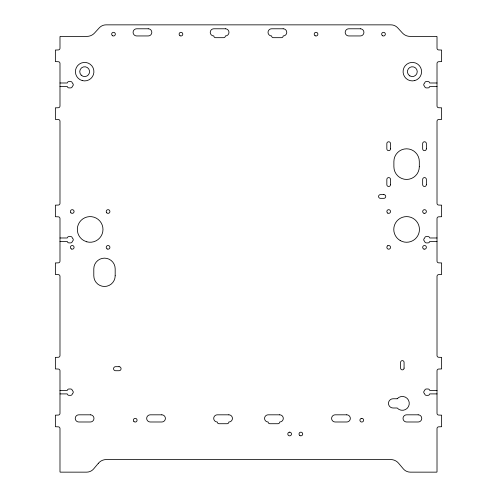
<?xml version="1.0" encoding="UTF-8"?>
<svg xmlns="http://www.w3.org/2000/svg" width="497" height="497" viewBox="0 0 497 497"><rect width="100%" height="100%" fill="white"/><g stroke="black" fill="none" stroke-linecap="round" stroke-linejoin="round"><path stroke-width="0.75" d="M59.988 82.987L67.294 82.987A1.733 1.733 0 0 1 69.002 81.545L70.617 81.545A1.733 1.733 0 0 1 72.332 82.987L72.332 83.173A1.733 1.733 0 0 1 72.332 86.267L72.332 86.453A1.733 1.733 0 0 1 70.617 87.901L69.002 87.901A1.733 1.733 0 0 1 67.294 86.453L59.988 86.453M437.012 82.987L429.706 82.987A1.733 1.733 0 0 0 427.998 81.545L426.383 81.545A1.733 1.733 0 0 0 424.668 82.987L424.668 83.173A1.733 1.733 0 0 0 424.668 86.267L424.668 86.453A1.733 1.733 0 0 0 426.383 87.901L427.998 87.901A1.733 1.733 0 0 0 429.706 86.453L437.012 86.453M59.988 237.982L67.294 237.982A1.733 1.733 0 0 1 69.002 236.535L70.617 236.535A1.733 1.733 0 0 1 72.332 237.982L72.332 238.169A1.733 1.733 0 0 1 72.332 241.262L72.332 241.449A1.733 1.733 0 0 1 70.617 242.896L69.002 242.896A1.733 1.733 0 0 1 67.294 241.449L59.988 241.449M437.012 237.982L429.706 237.982A1.733 1.733 0 0 0 427.998 236.535L426.383 236.535A1.733 1.733 0 0 0 424.668 237.982L424.668 238.169A1.733 1.733 0 0 0 424.668 241.262L424.668 241.449A1.733 1.733 0 0 0 426.383 242.896L427.998 242.896A1.733 1.733 0 0 0 429.706 241.449L437.012 241.449M59.988 390.437L67.294 390.437A1.733 1.733 0 0 1 69.002 388.989L70.617 388.989A1.733 1.733 0 0 1 72.332 390.437L72.332 390.623A1.733 1.733 0 0 1 72.332 393.711L72.332 393.904A1.733 1.733 0 0 1 70.617 395.345L69.002 395.345A1.733 1.733 0 0 1 67.294 393.904L59.988 393.904M437.012 390.437L429.706 390.437A1.733 1.733 0 0 0 427.998 388.989L426.383 388.989A1.733 1.733 0 0 0 424.668 390.437L424.668 390.623A1.733 1.733 0 0 0 424.668 393.711L424.668 393.904A1.733 1.733 0 0 0 426.383 395.345L427.998 395.345A1.733 1.733 0 0 0 429.706 393.904L437.012 393.904M98.387 463.26L93.697 468.845A9.244 9.244 0 0 1 86.615 472.15L60.143 472.15A1.156 1.156 0 0 1 59.988 471.572L59.988 428.563A1.733 1.733 0 0 0 58.311 426.83L55.366 426.724L55.366 415.169L58.311 415.063A1.733 1.733 0 0 0 59.988 413.33L59.988 370.774A1.733 1.733 0 0 0 58.311 369.041L55.366 368.936L55.366 357.38L58.311 357.275A1.733 1.733 0 0 0 59.988 355.541L59.988 276.344A1.733 1.733 0 0 0 58.311 274.611L55.366 274.506L55.366 262.95L58.311 262.845A1.733 1.733 0 0 0 59.988 261.111L59.988 218.55A1.733 1.733 0 0 0 58.311 216.816L55.366 216.717L55.366 205.155L58.311 205.056A1.733 1.733 0 0 0 59.988 203.323L59.988 121.231A1.733 1.733 0 0 0 58.311 119.497L55.366 119.398L55.366 107.837L58.311 107.737A1.733 1.733 0 0 0 59.988 106.004L59.988 63.442A1.733 1.733 0 0 0 58.311 61.709L55.366 61.603L55.366 50.048L58.311 49.942A1.733 1.733 0 0 0 59.988 48.209L59.988 36.983A1.156 1.156 0 0 1 60.143 36.405L86.869 36.405A10.4 10.4 0 0 0 94.542 33.032L99.276 27.857A9.244 9.244 0 0 1 106.097 24.85L390.903 24.85A9.244 9.244 0 0 1 397.724 27.857L402.458 33.032A10.4 10.4 0 0 0 410.131 36.405L436.857 36.405A1.156 1.156 0 0 1 437.012 36.983L437.012 48.209A1.733 1.733 0 0 0 438.689 49.942L441.634 50.048L441.634 61.603L438.689 61.709A1.733 1.733 0 0 0 437.012 63.442L437.012 106.004A1.733 1.733 0 0 0 438.689 107.737L441.634 107.837L441.634 119.398L438.689 119.497A1.733 1.733 0 0 0 437.012 121.231L437.012 203.323A1.733 1.733 0 0 0 438.689 205.056L441.634 205.155L441.634 216.717L438.689 216.816A1.733 1.733 0 0 0 437.012 218.55L437.012 261.111A1.733 1.733 0 0 0 438.689 262.845L441.634 262.95L441.634 274.506L438.689 274.611A1.733 1.733 0 0 0 437.012 276.344L437.012 355.541A1.733 1.733 0 0 0 438.689 357.275L441.634 357.38L441.634 368.936L438.689 369.041A1.733 1.733 0 0 0 437.012 370.774L437.012 413.33A1.733 1.733 0 0 0 438.689 415.063L441.634 415.169L441.634 426.724L438.689 426.83A1.733 1.733 0 0 0 437.012 428.563L437.012 471.572A1.156 1.156 0 0 1 436.857 472.15L410.385 472.15A9.244 9.244 0 0 1 403.303 468.845L398.613 463.26A10.4 10.4 0 0 0 390.648 459.545L106.352 459.545A10.4 10.4 0 0 0 98.387 463.26M387.772 245.742L387.387 246.034A1.851 1.851 0 0 0 388.064 249.084A1.851 1.851 0 0 0 390.536 247.183A1.851 1.851 0 0 0 387.772 245.742M414.728 80.595L412.336 80.905A9.244 9.244 0 0 1 403.955 67.754A9.244 9.244 0 0 1 419.418 65.716A9.244 9.244 0 0 1 414.728 80.595M361.773 418.35L361.294 418.412A1.851 1.851 0 0 0 360.356 421.388A1.851 1.851 0 0 0 363.444 420.978A1.851 1.851 0 0 0 361.773 418.35M289.645 432.16L289.167 432.222A1.851 1.851 0 0 0 288.229 435.198A1.851 1.851 0 0 0 291.323 434.788A1.851 1.851 0 0 0 289.645 432.16M148.23 28.783L136.675 28.783A3.585 3.585 0 0 0 133.09 32.361A3.585 3.585 0 0 0 136.675 35.946L148.23 35.946A3.585 3.585 0 0 0 151.815 32.361A3.585 3.585 0 0 0 148.23 28.783M225.383 28.783L213.828 28.783A3.585 3.585 0 0 0 210.243 32.361A3.585 3.585 0 0 0 213.828 35.946A1.733 1.733 0 0 0 215.561 37.679L223.65 37.679A1.733 1.733 0 0 0 225.383 35.946A3.585 3.585 0 0 0 228.968 32.361A3.585 3.585 0 0 0 225.383 28.783M283.172 28.783L271.617 28.783A3.585 3.585 0 0 0 268.032 32.361A3.585 3.585 0 0 0 271.617 35.946A1.733 1.733 0 0 0 273.35 37.679L281.439 37.679A1.733 1.733 0 0 0 283.172 35.946A3.585 3.585 0 0 0 286.757 32.361A3.585 3.585 0 0 0 283.172 28.783M360.325 28.783L348.77 28.783A3.585 3.585 0 0 0 345.185 32.361A3.585 3.585 0 0 0 348.77 35.946L360.325 35.946A3.585 3.585 0 0 0 363.91 32.361A3.585 3.585 0 0 0 360.325 28.783M383.877 194.638L380.41 194.638A1.851 1.851 0 0 0 378.565 196.489A1.851 1.851 0 0 0 380.41 198.34L383.877 198.34A1.851 1.851 0 0 0 385.728 196.489A1.851 1.851 0 0 0 383.877 194.638M119.05 366.68L115.584 366.68A2.025 2.025 0 0 0 113.558 368.706A2.025 2.025 0 0 0 115.584 370.725L119.05 370.725A2.025 2.025 0 0 0 121.069 368.706A2.025 2.025 0 0 0 119.05 366.68M397.171 398.756L393.09 398.756A4.622 4.622 0 0 0 388.468 403.378A4.622 4.622 0 0 0 393.09 408L397.171 408A6.933 6.933 0 0 0 407.149 408.372A6.933 6.933 0 0 0 407.149 398.383A6.933 6.933 0 0 0 397.171 398.756M90.386 414.821L78.824 414.821A3.585 3.585 0 0 0 75.246 418.406A3.585 3.585 0 0 0 78.824 421.99L90.386 421.99A3.585 3.585 0 0 0 93.97 418.406A3.585 3.585 0 0 0 90.386 414.821M161.817 414.821L150.256 414.821A3.585 3.585 0 0 0 146.671 418.406A3.585 3.585 0 0 0 150.256 421.99L161.817 421.99A3.585 3.585 0 0 0 165.395 418.406A3.585 3.585 0 0 0 161.817 414.821M228.85 414.821L217.295 414.821A3.585 3.585 0 0 0 213.71 418.406A3.585 3.585 0 0 0 217.295 421.99A1.733 1.733 0 0 0 219.028 423.724L227.117 423.724A1.733 1.733 0 0 0 228.85 421.99A3.585 3.585 0 0 0 232.434 418.406A3.585 3.585 0 0 0 228.85 414.821M279.705 414.821L268.15 414.821A3.585 3.585 0 0 0 264.566 418.406A3.585 3.585 0 0 0 268.15 421.99A1.733 1.733 0 0 0 269.883 423.724L277.972 423.724A1.733 1.733 0 0 0 279.705 421.99A3.585 3.585 0 0 0 283.29 418.406A3.585 3.585 0 0 0 279.705 414.821M346.744 414.821L335.183 414.821A3.585 3.585 0 0 0 331.605 418.406A3.585 3.585 0 0 0 335.183 421.99L346.744 421.99A3.585 3.585 0 0 0 350.329 418.406A3.585 3.585 0 0 0 346.744 414.821M418.176 414.821L406.614 414.821A3.585 3.585 0 0 0 403.03 418.406A3.585 3.585 0 0 0 406.614 421.99L418.176 421.99A3.585 3.585 0 0 0 421.754 418.406A3.585 3.585 0 0 0 418.176 414.821M424.047 213.3L423.599 213.114A1.851 1.851 0 0 1 423.463 210.001A1.851 1.851 0 0 1 426.345 211.194A1.851 1.851 0 0 1 424.047 213.3M82.272 80.595L80.042 79.669A9.244 9.244 0 0 1 79.358 64.088A9.244 9.244 0 0 1 93.771 70.052A9.244 9.244 0 0 1 82.272 80.595M424.047 249.127L423.599 248.947A1.851 1.851 0 0 1 423.463 245.829A1.851 1.851 0 0 1 426.345 247.021A1.851 1.851 0 0 1 424.047 249.127M86.832 241.822L83.738 240.542A12.829 12.829 0 0 1 82.794 218.922A12.829 12.829 0 0 1 102.786 227.204A12.829 12.829 0 0 1 86.832 241.822M426.364 148.808L426.364 143.608A1.851 1.851 0 0 0 424.513 141.763A1.851 1.851 0 0 0 422.661 143.608L422.661 148.808A1.851 1.851 0 0 0 424.513 150.659A1.851 1.851 0 0 0 426.364 148.808M426.364 184.642L426.364 179.442A1.851 1.851 0 0 0 424.513 177.591A1.851 1.851 0 0 0 422.661 179.442L422.661 184.642A1.851 1.851 0 0 0 424.513 186.493A1.851 1.851 0 0 0 426.364 184.642M419.313 166.725L419.313 161.525A12.717 12.717 0 0 0 406.596 148.808A12.717 12.717 0 0 0 393.885 161.525L393.885 166.725A12.717 12.717 0 0 0 406.596 179.442A12.717 12.717 0 0 0 419.313 166.725M404.073 368.128L404.073 362.35A1.733 1.733 0 0 0 402.34 360.617A1.733 1.733 0 0 0 400.607 362.35L400.607 368.128A1.733 1.733 0 0 0 402.34 369.861A1.733 1.733 0 0 0 404.073 368.128M390.53 148.808L390.53 143.608A1.851 1.851 0 0 0 388.685 141.763A1.851 1.851 0 0 0 386.834 143.608L386.834 148.808A1.851 1.851 0 0 0 388.685 150.659A1.851 1.851 0 0 0 390.53 148.808M390.53 184.642L390.53 179.442A1.851 1.851 0 0 0 388.685 177.591A1.851 1.851 0 0 0 386.834 179.442L386.834 184.642A1.851 1.851 0 0 0 388.685 186.493A1.851 1.851 0 0 0 390.53 184.642M115.18 275.779L115.18 268.84A10.692 10.692 0 0 0 104.488 258.148A10.692 10.692 0 0 0 93.796 268.84L93.796 275.779A10.692 10.692 0 0 0 104.488 286.471A10.692 10.692 0 0 0 115.18 275.779M387.772 213.114A1.851 1.851 0 0 0 390.543 211.517A1.851 1.851 0 0 0 387.772 209.914A1.851 1.851 0 0 0 387.772 213.114M400.197 240.542A12.829 12.829 0 0 0 419.443 229.428A12.829 12.829 0 0 0 400.197 218.32A12.829 12.829 0 0 0 400.197 240.542M81.191 75.134A4.914 4.914 0 0 0 89.41 72.935A4.914 4.914 0 0 0 83.39 66.915A4.914 4.914 0 0 0 81.191 75.134M409.882 75.917A4.914 4.914 0 0 0 417.25 71.661A4.914 4.914 0 0 0 409.882 67.406A4.914 4.914 0 0 0 409.882 75.917M382.572 35.753A1.851 1.851 0 0 0 385.349 34.156A1.851 1.851 0 0 0 382.572 32.553A1.851 1.851 0 0 0 382.572 35.753M315.123 35.753A1.851 1.851 0 0 0 317.894 34.156A1.851 1.851 0 0 0 315.123 32.553A1.851 1.851 0 0 0 315.123 35.753M180.032 35.753A1.851 1.851 0 0 0 182.803 34.156A1.851 1.851 0 0 0 180.032 32.553A1.851 1.851 0 0 0 180.032 35.753M112.577 35.753A1.851 1.851 0 0 0 115.347 34.156A1.851 1.851 0 0 0 112.577 32.553A1.851 1.851 0 0 0 112.577 35.753M106.762 212.822A1.851 1.851 0 0 0 109.856 211.995A1.851 1.851 0 0 0 107.588 209.728A1.851 1.851 0 0 0 106.762 212.822M70.928 212.822A1.851 1.851 0 0 0 74.022 211.995A1.851 1.851 0 0 0 71.761 209.728A1.851 1.851 0 0 0 70.928 212.822M107.147 248.947A1.851 1.851 0 0 0 109.918 247.344A1.851 1.851 0 0 0 107.147 245.742A1.851 1.851 0 0 0 107.147 248.947M71.313 248.947A1.851 1.851 0 0 0 74.09 247.344A1.851 1.851 0 0 0 71.313 245.742A1.851 1.851 0 0 0 71.313 248.947M133.923 421.506A1.851 1.851 0 0 0 137.017 420.673A1.851 1.851 0 0 0 134.749 418.412A1.851 1.851 0 0 0 133.923 421.506M299.933 435.608A1.851 1.851 0 0 0 302.71 434.005A1.851 1.851 0 0 0 299.933 432.409A1.851 1.851 0 0 0 299.933 435.608"/></g></svg>
